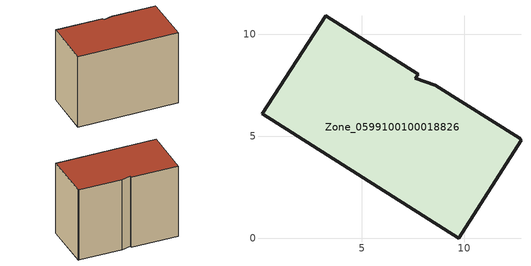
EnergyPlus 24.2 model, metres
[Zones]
Zone_0599100100018826
 floor ground (C_G): 12.79,4.8 9.75,0 0.11,6.1 3.23,10.9 7.74,8.04 7.62,7.84 8.59,7.5 12.72,4.89 z1.5
 wall outside (C_F): 3.23,10.9 0.11,6.1 9.75,0 12.79,4.8 12.72,4.89 8.59,7.5 7.62,7.84 7.74,8.04 3.23,10.9 z1.5:10.05
 roof outside (C_R): 9.75,0 12.79,4.8 12.72,4.89 8.59,7.5 7.62,7.84 7.74,8.04 3.23,10.9 0.11,6.1 z10.05
[BUILDING]
Pand.0599100100018826: North Axis=0; Terrain=City; Loads Convergence Tolerance Value=0.04; Temperature Convergence Tolerance Value=0.4; Solar Distribution=FullExterior; Maximum Number of Warmup Days=25; Minimum Number of Warmup Days=1
[Site:Location]
Rotterdam.The.Hague.AP_ZH_NLD Design_Conditions: Latitude=51.96; Longitude=4.45; Time Zone=1; Elevation=-4.5
[SITE:GROUNDTEMPERATURE:BUILDINGSURFACE]
18, 18, 18, 18, 18, 18, 18, 18, 18, 18, 18, 18
[MATERIAL] Thermal Absorptance=0.9; Solar Absorptance=0.7; Visible Absorptance=0.7
Name | Roughness | Thickness | Conductivity | Density | Specific Heat
G.TC.2015-2018 | MediumSmooth | 0.15 | 0.0428571 | 540 | 1210
F.TC.2015-2018 | Rough | 0.3 | 0.0666667 | 1920 | 840
R.TC.2015-2018 | MediumRough | 0.2 | 0.0333333 | 1500 | 1000
[CONSTRUCTION]
C_G: G.TC.2015-2018
C_F: F.TC.2015-2018
C_R: R.TC.2015-2018
[ZONE]
Zone_0599100100018826: Type=1; Multiplier=1; Ceiling Height=Autocalculate; Volume=Autocalculate; Floor Area=autocalculate; Part of Total Floor Area=Yes
[ZONEINFILTRATION:DESIGNFLOWRATE]
Infil_Zone_0599100100018826: Zone or ZoneList or Space or SpaceList=Zone_0599100100018826; Schedule=AlwaysOn; Design Flow Rate Calculation Method=Flow/Area; Flow Rate per Floor Area=0.0015; Constant Term Coefficient=1; Temperature Term Coefficient=0; Velocity Term Coefficient=0; Velocity Squared Term Coefficient=0
[HVACTEMPLATE:ZONE:IDEALLOADSAIRSYSTEM]
Zone_0599100100018826: Maximum Heating Supply Air Temperature=50; Minimum Cooling Supply Air Temperature=13; Maximum Heating Supply Air Humidity Ratio=0.0156; Minimum Cooling Supply Air Humidity Ratio=0.0077; Heating Limit=NoLimit; Cooling Limit=NoLimit; Dehumidification Control Type=ConstantSensibleHeatRatio; Cooling Sensible Heat Ratio=0.7; Dehumidification Setpoint=60; Humidification Control Type=None; Humidification Setpoint=30; Outdoor Air Method=None; Outdoor Air Flow Rate per Person=0.00944; Outdoor Air Flow Rate per Zone Floor Area=0; Outdoor Air Flow Rate per Zone=0; Demand Controlled Ventilation Type=None; Outdoor Air Economizer Type=NoEconomizer; Heat Recovery Type=None; Sensible Heat Recovery Effectiveness=0.7; Latent Heat Recovery Effectiveness=0.65
[ZONECONTROL:THERMOSTAT]
ThermostatControl_Zone_0599100100018826: Zone or ZoneList=Zone_0599100100018826; Control Type Schedule=DualSetpointControlType; Control 1=Thermostat_Zone_0599100100018826; Temperature Difference Between Cutout And Setpoint=0
[THERMOSTATSETPOINT:DUALSETPOINT]
Thermostat_Zone_0599100100018826: Heating Setpoint Temperature Schedule=HeatingSetpoint_Zone_0599100100018826; Cooling Setpoint Temperature Schedule=CoolingSetpoint_Zone_0599100100018826
[SCHEDULE:COMPACT]
HeatingSetpoint_Zone_0599100100018826: Through: 12/31, For: AllDays, Until: 24:00, 21
CoolingSetpoint_Zone_0599100100018826: Through: 12/31, For: AllDays, Until: 24:00, 24
DualSetpointControlType: Through: 12/31, For: AllDays, Until: 24:00, 4
AlwaysOn: Through: 12/31, For: AllDays, Until: 24:00, 1
